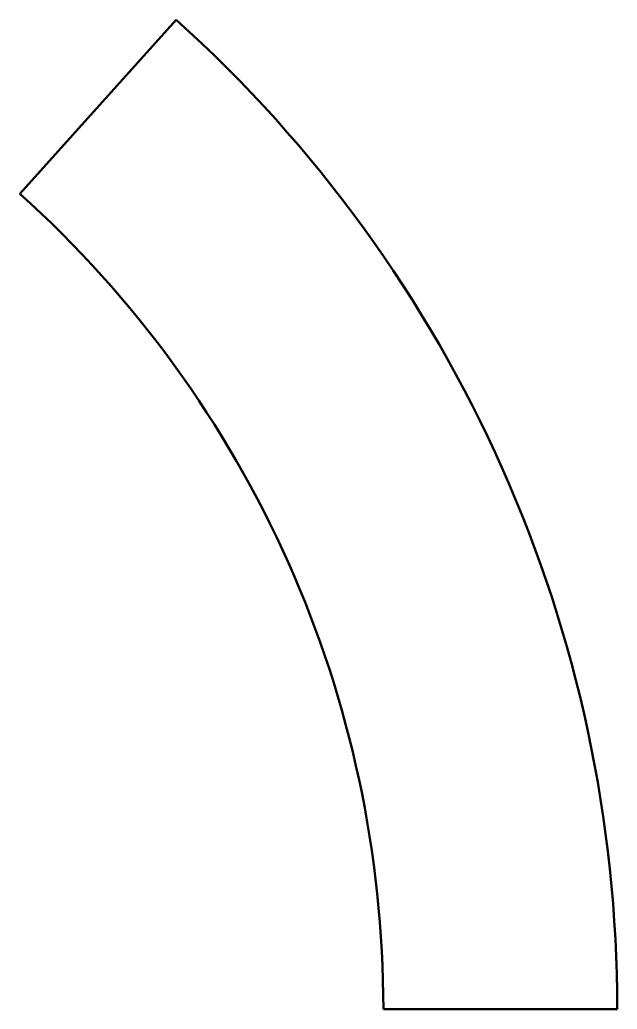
# Model space of a CAD drawing. Header units: millimetres. Extents: x -204 to 131, y 0 to 555.
import ezdxf

# ---------------------------------------------------------------- set-up
doc = ezdxf.new("R2010")
doc.units = ezdxf.units.MM
doc.layers.add('IV_OUTER_PROFILE', color=7, linetype='Continuous', lineweight=50)

msp = doc.modelspace()

# ---------------------------------------------------------------- linework, layer by layer
at = {"layer": 'IV_OUTER_PROFILE'}
for p, q in [((-203.77, 457.09), (-116.16, 554.58)), ((0, 0), (131.07, 0))]:
    msp.add_line(p, q, dxfattribs=at)
for radius in [745.63, 614.56]:
    msp.add_arc((-614.56, 0), radius, 0, 48.05376, dxfattribs=at)

doc.saveas('drawing.dxf')
